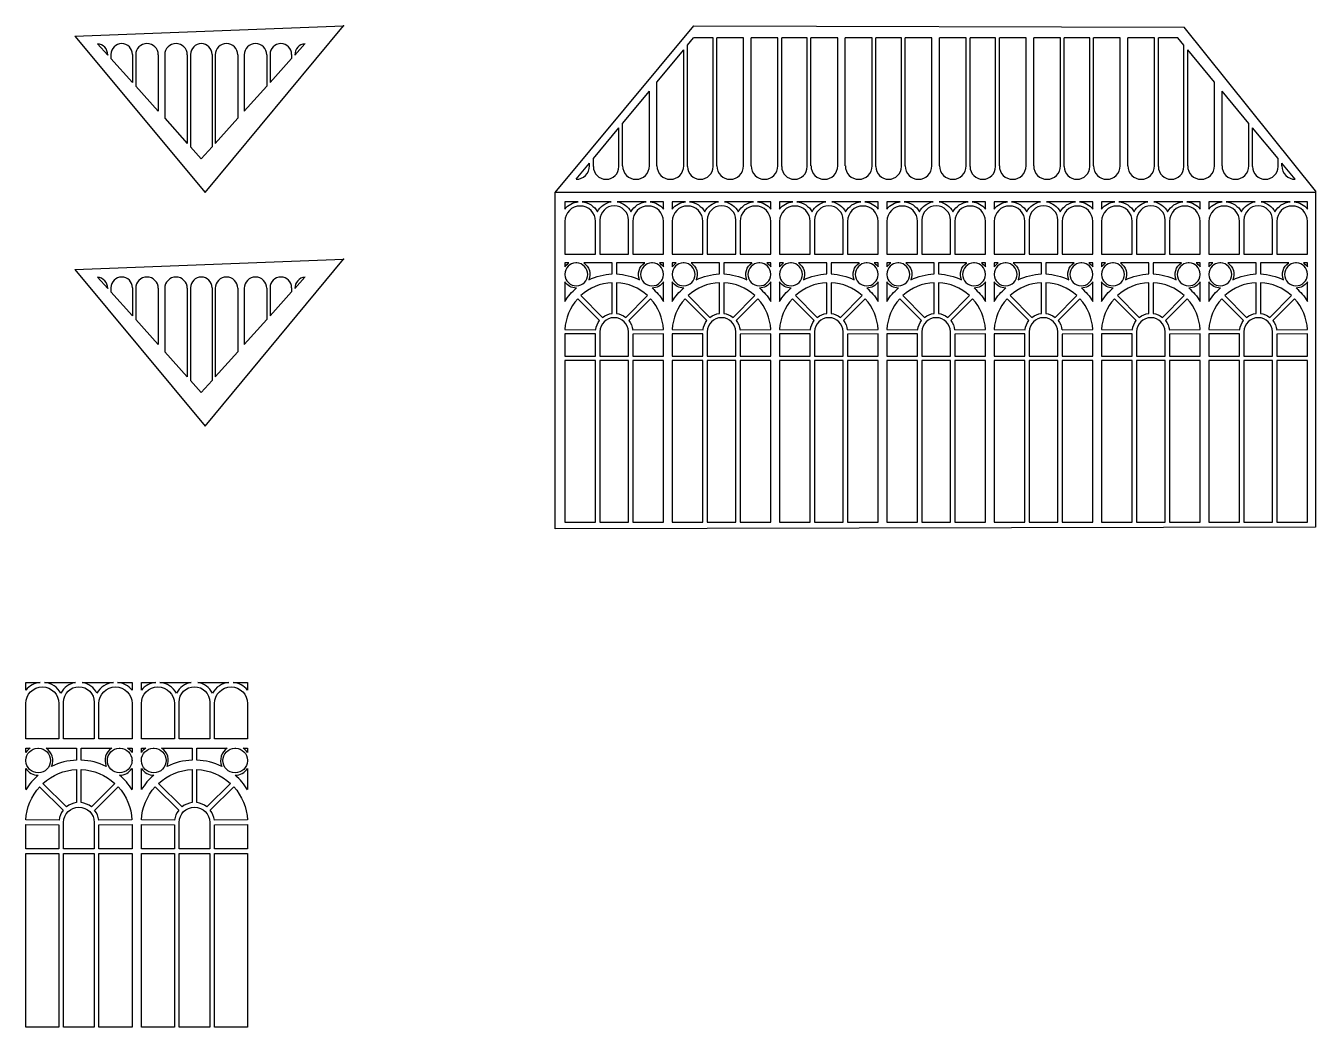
# Model space of a CAD drawing. Header units: centimetres. Extents: x 0 to 497, y 0 to 278.
# Drawn here: x 438.8 to 494, y 123.1 to 166 of the extents above; entities that cross this region are included whole.
import ezdxf

# ---------------------------------------------------------------- set-up
doc = ezdxf.new("R2010")
doc.units = ezdxf.units.CM
doc.header["$MEASUREMENT"] = 0
doc.layers.add('greenhouse v6_-04-t2', color=7, linetype='Continuous')

msp = doc.modelspace()

# ---------------------------------------------------------------- linework, layer by layer
at = {"layer": 'greenhouse v6_-04-t2'}
for p, q in [((440.877, 165.556), (452.384, 165.995)), ((440.877, 165.556), (452.384, 165.995)), ((446.448, 158.847), (452.384, 165.995)), ((446.448, 158.847), (452.384, 165.995)), ((461.448, 158.847), (467.384, 165.995)), ((467.384, 165.995), (488.395, 165.942)), ((494.013, 158.918), (488.395, 165.942)), ((440.877, 165.556), (446.448, 158.847)), ((440.877, 165.556), (446.448, 158.847)), ((467.117, 165.162), (467.38, 165.48)), ((468.209, 165.48), (467.38, 165.48)), ((468.209, 159.964), (468.209, 165.48)), ((469.517, 165.48), (468.372, 165.48)), ((468.372, 159.99), (468.372, 165.48)), ((469.517, 159.99), (469.517, 165.48)), ((470.988, 165.48), (469.843, 165.48)), ((469.843, 159.99), (469.843, 165.48)), ((470.988, 159.99), (470.988, 165.48)), ((471.151, 159.964), (471.151, 165.48)), ((472.243, 165.48), (471.151, 165.48)), ((472.243, 159.964), (472.243, 165.48)), ((473.551, 165.48), (472.406, 165.48)), ((472.406, 159.99), (472.406, 165.48)), ((473.551, 159.99), (473.551, 165.48)), ((473.877, 159.99), (473.877, 165.48)), ((475.022, 165.48), (473.877, 165.48)), ((475.022, 159.99), (475.022, 165.48)), ((475.185, 159.964), (475.185, 165.48)), ((476.277, 165.48), (475.185, 165.48)), ((476.277, 159.964), (476.277, 165.48)), ((476.44, 159.99), (476.44, 165.48)), ((477.585, 165.48), (476.44, 165.48)), ((477.585, 159.99), (477.585, 165.48)), ((477.911, 159.99), (477.911, 165.48)), ((479.056, 165.48), (477.911, 165.48)), ((479.056, 159.99), (479.056, 165.48)), ((480.312, 165.48), (479.219, 165.48)), ((479.219, 159.964), (479.219, 165.48)), ((480.312, 159.964), (480.312, 165.48)), ((481.62, 165.48), (480.475, 165.48)), ((480.475, 159.99), (480.475, 165.48)), ((481.62, 159.99), (481.62, 165.48)), ((481.946, 159.99), (481.946, 165.48)), ((483.091, 165.48), (481.946, 165.48)), ((483.091, 159.99), (483.091, 165.48)), ((483.254, 159.964), (483.254, 165.48)), ((484.346, 165.48), (483.254, 165.48)), ((484.346, 159.964), (484.346, 165.48)), ((485.654, 165.48), (484.509, 165.48)), ((484.509, 159.99), (484.509, 165.48)), ((485.654, 159.99), (485.654, 165.48)), ((485.98, 159.99), (485.98, 165.48)), ((487.125, 165.48), (485.98, 165.48)), ((487.125, 159.99), (487.125, 165.48)), ((487.288, 159.964), (487.288, 165.48)), ((488.117, 165.48), (487.288, 165.48)), ((488.38, 165.162), (488.117, 165.48)), ((441.843, 165.229), (442.28, 164.744)), ((441.843, 165.229), (442.28, 164.744)), ((442.28, 164.748), (442.28, 164.744)), ((442.28, 164.748), (442.28, 164.744)), ((442.417, 164.77), (442.417, 164.591)), ((442.417, 164.77), (442.417, 164.591)), ((443.34, 164.77), (443.34, 163.566)), ((443.34, 164.77), (443.34, 163.566)), ((443.478, 164.748), (443.478, 163.413)), ((443.478, 164.748), (443.478, 163.413)), ((444.445, 164.748), (444.445, 162.337)), ((444.445, 164.748), (444.445, 162.337)), ((444.72, 164.748), (444.72, 162.031)), ((444.72, 164.748), (444.72, 162.031)), ((445.688, 164.748), (445.688, 160.956)), ((445.688, 164.748), (445.688, 160.956)), ((445.825, 164.77), (445.825, 160.803)), ((445.825, 164.77), (445.825, 160.803)), ((446.748, 164.77), (446.748, 160.803)), ((446.748, 164.77), (446.748, 160.803)), ((446.886, 164.748), (446.886, 160.956)), ((446.886, 164.748), (446.886, 160.956)), ((447.853, 164.748), (447.853, 162.031)), ((447.853, 164.748), (447.853, 162.031)), ((448.129, 164.748), (448.129, 162.337)), ((448.129, 164.748), (448.129, 162.337)), ((449.096, 164.748), (449.096, 163.413)), ((449.096, 164.748), (449.096, 163.413)), ((449.233, 164.77), (449.233, 163.566)), ((449.233, 164.77), (449.233, 163.566)), ((450.156, 164.77), (450.156, 164.591)), ((450.156, 164.77), (450.156, 164.591)), ((450.294, 164.744), (450.73, 165.229)), ((450.294, 164.744), (450.73, 165.229)), ((450.294, 164.748), (450.294, 164.744)), ((450.294, 164.748), (450.294, 164.744)), ((465.809, 163.587), (466.954, 164.966)), ((466.954, 159.99), (466.954, 164.966)), ((467.117, 159.964), (467.117, 165.162)), ((488.38, 159.964), (488.38, 165.162)), ((489.688, 163.587), (488.543, 164.966)), ((488.543, 159.99), (488.543, 164.966)), ((442.417, 164.591), (443.34, 163.566)), ((442.417, 164.591), (443.34, 163.566)), ((449.233, 163.566), (450.156, 164.591)), ((449.233, 163.566), (450.156, 164.591)), ((443.478, 163.413), (444.445, 162.337)), ((443.478, 163.413), (444.445, 162.337)), ((448.129, 162.337), (449.096, 163.413)), ((448.129, 162.337), (449.096, 163.413)), ((464.338, 161.816), (465.483, 163.195)), ((465.483, 159.99), (465.483, 163.195)), ((465.809, 159.99), (465.809, 163.587)), ((489.688, 159.99), (489.688, 163.587)), ((491.159, 161.816), (490.014, 163.195)), ((490.014, 159.99), (490.014, 163.195)), ((444.72, 162.031), (445.688, 160.956)), ((444.72, 162.031), (445.688, 160.956)), ((446.886, 160.956), (447.853, 162.031)), ((446.886, 160.956), (447.853, 162.031)), ((463.082, 160.305), (464.175, 161.62)), ((464.175, 159.964), (464.175, 161.62)), ((464.338, 159.99), (464.338, 161.816)), ((491.159, 159.99), (491.159, 161.816)), ((492.414, 160.305), (491.322, 161.62)), ((491.322, 159.964), (491.322, 161.62)), ((445.825, 160.803), (446.287, 160.291)), ((445.825, 160.803), (446.287, 160.291)), ((446.287, 160.291), (446.748, 160.803)), ((446.287, 160.291), (446.748, 160.803)), ((462.346, 159.418), (462.919, 160.108)), ((462.919, 159.99), (462.919, 160.108)), ((463.082, 159.964), (463.082, 160.305)), ((492.414, 159.964), (492.414, 160.305)), ((492.577, 159.99), (492.577, 160.108)), ((493.151, 159.418), (492.577, 160.108)), ((461.448, 144.447), (461.448, 158.847)), ((472.315, 158.847), (461.448, 158.847)), ((483.182, 158.847), (472.315, 158.847)), ((494.048, 158.847), (483.182, 158.847)), ((494.013, 158.918), (494.013, 144.517)), ((462.438, 158.457), (461.862, 158.457)), ((461.862, 158.457), (461.862, 158.145)), ((463.843, 158.457), (462.602, 158.457)), ((465.349, 158.457), (464.107, 158.457)), ((466.088, 158.457), (465.512, 158.457)), ((466.088, 158.145), (466.088, 158.457)), ((467.036, 158.457), (466.46, 158.457)), ((466.46, 158.457), (466.46, 158.145)), ((468.441, 158.457), (467.2, 158.457)), ((469.947, 158.457), (468.705, 158.457)), ((470.686, 158.457), (470.11, 158.457)), ((470.686, 158.145), (470.686, 158.457)), ((471.634, 158.457), (471.058, 158.457)), ((471.058, 158.457), (471.058, 158.145)), ((473.039, 158.457), (471.798, 158.457)), ((474.545, 158.457), (473.303, 158.457)), ((475.285, 158.457), (474.708, 158.457)), ((475.285, 158.145), (475.285, 158.457)), ((476.232, 158.457), (475.656, 158.457)), ((475.656, 158.457), (475.656, 158.145)), ((477.637, 158.457), (476.396, 158.457)), ((479.143, 158.457), (477.901, 158.457)), ((479.883, 158.457), (479.306, 158.457)), ((479.883, 158.145), (479.883, 158.457)), ((480.83, 158.457), (480.254, 158.457)), ((480.254, 158.457), (480.254, 158.145)), ((482.236, 158.457), (480.994, 158.457)), ((483.741, 158.457), (482.499, 158.457)), ((484.481, 158.457), (483.905, 158.457)), ((484.481, 158.145), (484.481, 158.457)), ((485.428, 158.457), (484.852, 158.457)), ((484.852, 158.457), (484.852, 158.145)), ((486.834, 158.457), (485.592, 158.457)), ((488.339, 158.457), (487.097, 158.457)), ((489.079, 158.457), (488.503, 158.457)), ((489.079, 158.145), (489.079, 158.457)), ((489.45, 158.457), (489.45, 158.145)), ((490.026, 158.457), (489.45, 158.457)), ((491.432, 158.457), (490.19, 158.457)), ((492.937, 158.457), (491.696, 158.457)), ((493.677, 158.457), (493.101, 158.457)), ((493.677, 158.145), (493.677, 158.457)), ((461.862, 157.617), (461.862, 156.208)), ((463.178, 156.208), (463.178, 157.617)), ((463.364, 157.67), (463.364, 156.208)), ((464.587, 156.208), (464.587, 157.67)), ((464.772, 157.617), (464.772, 156.208)), ((466.088, 156.208), (466.088, 157.617)), ((466.46, 157.617), (466.46, 156.208)), ((467.776, 156.208), (467.776, 157.617)), ((467.962, 157.67), (467.962, 156.208)), ((469.185, 156.208), (469.185, 157.67)), ((469.37, 157.617), (469.37, 156.208)), ((470.686, 156.208), (470.686, 157.617)), ((471.058, 157.617), (471.058, 156.208)), ((472.374, 156.208), (472.374, 157.617)), ((472.56, 157.67), (472.56, 156.208)), ((473.783, 156.208), (473.783, 157.67)), ((473.969, 157.617), (473.969, 156.208)), ((475.285, 156.208), (475.285, 157.617)), ((475.656, 157.617), (475.656, 156.208)), ((476.972, 156.208), (476.972, 157.617)), ((477.158, 157.67), (477.158, 156.208)), ((478.381, 156.208), (478.381, 157.67)), ((478.567, 157.617), (478.567, 156.208)), ((479.883, 156.208), (479.883, 157.617)), ((480.254, 157.617), (480.254, 156.208)), ((481.57, 156.208), (481.57, 157.617)), ((481.756, 157.67), (481.756, 156.208)), ((482.979, 156.208), (482.979, 157.67)), ((483.165, 157.617), (483.165, 156.208)), ((484.481, 156.208), (484.481, 157.617)), ((484.852, 157.617), (484.852, 156.208)), ((486.168, 156.208), (486.168, 157.617)), ((486.354, 157.67), (486.354, 156.208)), ((487.577, 156.208), (487.577, 157.67)), ((487.763, 157.617), (487.763, 156.208)), ((489.079, 156.208), (489.079, 157.617)), ((489.45, 157.617), (489.45, 156.208)), ((490.766, 156.208), (490.766, 157.617)), ((490.952, 157.67), (490.952, 156.208)), ((492.175, 156.208), (492.175, 157.67)), ((492.361, 157.617), (492.361, 156.208)), ((493.677, 156.208), (493.677, 157.617)), ((440.877, 155.556), (452.384, 155.995)), ((440.877, 155.556), (452.384, 155.995)), ((446.448, 148.847), (452.384, 155.995)), ((446.448, 148.847), (452.384, 155.995)), ((461.862, 156.208), (463.178, 156.208)), ((463.364, 156.208), (464.587, 156.208)), ((464.772, 156.208), (466.088, 156.208)), ((466.46, 156.208), (467.776, 156.208)), ((467.962, 156.208), (469.185, 156.208)), ((469.37, 156.208), (470.686, 156.208)), ((471.058, 156.208), (472.374, 156.208)), ((472.56, 156.208), (473.783, 156.208)), ((473.969, 156.208), (475.285, 156.208)), ((475.656, 156.208), (476.972, 156.208)), ((477.158, 156.208), (478.381, 156.208)), ((478.567, 156.208), (479.883, 156.208)), ((480.254, 156.208), (481.57, 156.208)), ((481.756, 156.208), (482.979, 156.208)), ((483.165, 156.208), (484.481, 156.208)), ((484.852, 156.208), (486.168, 156.208)), ((486.354, 156.208), (487.577, 156.208)), ((487.763, 156.208), (489.079, 156.208)), ((489.45, 156.208), (490.766, 156.208)), ((490.952, 156.208), (492.175, 156.208)), ((492.361, 156.208), (493.677, 156.208)), ((440.877, 155.556), (446.448, 148.847)), ((440.877, 155.556), (446.448, 148.847)), ((461.862, 155.836), (461.862, 155.662)), ((462.036, 155.836), (461.862, 155.836)), ((461.862, 155.36), (461.862, 155.332)), ((462.371, 155.836), (462.334, 155.836)), ((463.882, 155.836), (462.669, 155.836)), ((463.882, 155.362), (463.882, 155.836)), ((465.281, 155.836), (464.068, 155.836)), ((464.068, 155.836), (464.068, 155.362)), ((465.616, 155.836), (465.579, 155.836)), ((466.088, 155.836), (465.914, 155.836)), ((466.088, 155.662), (466.088, 155.836)), ((466.088, 155.332), (466.088, 155.36)), ((466.634, 155.836), (466.46, 155.836)), ((466.46, 155.836), (466.46, 155.662)), ((466.46, 155.36), (466.46, 155.332)), ((466.969, 155.836), (466.932, 155.836)), ((468.48, 155.836), (467.267, 155.836)), ((468.48, 155.362), (468.48, 155.836)), ((468.666, 155.836), (468.666, 155.362)), ((469.879, 155.836), (468.666, 155.836)), ((470.214, 155.836), (470.177, 155.836)), ((470.686, 155.836), (470.512, 155.836)), ((470.686, 155.662), (470.686, 155.836)), ((470.686, 155.332), (470.686, 155.36)), ((471.232, 155.836), (471.058, 155.836)), ((471.058, 155.836), (471.058, 155.662)), ((471.058, 155.36), (471.058, 155.332)), ((471.567, 155.836), (471.53, 155.836)), ((473.078, 155.836), (471.865, 155.836)), ((473.078, 155.362), (473.078, 155.836)), ((474.477, 155.836), (473.264, 155.836)), ((473.264, 155.836), (473.264, 155.362)), ((474.812, 155.836), (474.775, 155.836)), ((475.285, 155.836), (475.11, 155.836)), ((475.285, 155.662), (475.285, 155.836)), ((475.285, 155.332), (475.285, 155.36)), ((475.83, 155.836), (475.656, 155.836)), ((475.656, 155.836), (475.656, 155.662)), ((475.656, 155.36), (475.656, 155.332)), ((476.165, 155.836), (476.128, 155.836)), ((477.676, 155.836), (476.463, 155.836)), ((477.676, 155.362), (477.676, 155.836)), ((477.862, 155.836), (477.862, 155.362)), ((479.075, 155.836), (477.862, 155.836)), ((479.41, 155.836), (479.373, 155.836)), ((479.883, 155.836), (479.708, 155.836)), ((479.883, 155.662), (479.883, 155.836)), ((479.883, 155.332), (479.883, 155.36)), ((480.428, 155.836), (480.254, 155.836)), ((480.254, 155.836), (480.254, 155.662)), ((480.254, 155.36), (480.254, 155.332)), ((480.763, 155.836), (480.726, 155.836)), ((482.275, 155.836), (481.061, 155.836)), ((482.275, 155.362), (482.275, 155.836)), ((483.674, 155.836), (482.46, 155.836)), ((482.46, 155.836), (482.46, 155.362)), ((484.008, 155.836), (483.972, 155.836)), ((484.481, 155.836), (484.306, 155.836)), ((484.481, 155.662), (484.481, 155.836)), ((484.481, 155.332), (484.481, 155.36)), ((484.852, 155.836), (484.852, 155.662)), ((485.026, 155.836), (484.852, 155.836)), ((484.852, 155.36), (484.852, 155.332)), ((485.361, 155.836), (485.324, 155.836)), ((486.873, 155.836), (485.659, 155.836)), ((486.873, 155.362), (486.873, 155.836)), ((487.058, 155.836), (487.058, 155.362)), ((488.272, 155.836), (487.058, 155.836)), ((488.607, 155.836), (488.57, 155.836)), ((489.079, 155.836), (488.905, 155.836)), ((489.079, 155.662), (489.079, 155.836)), ((489.079, 155.332), (489.079, 155.36)), ((489.45, 155.836), (489.45, 155.662)), ((489.625, 155.836), (489.45, 155.836)), ((489.45, 155.36), (489.45, 155.332)), ((489.96, 155.836), (489.923, 155.836)), ((491.471, 155.836), (490.258, 155.836)), ((491.471, 155.362), (491.471, 155.836)), ((491.657, 155.836), (491.657, 155.362)), ((492.87, 155.836), (491.657, 155.836)), ((493.205, 155.836), (493.168, 155.836)), ((493.677, 155.836), (493.503, 155.836)), ((493.677, 155.662), (493.677, 155.836)), ((493.677, 155.332), (493.677, 155.36)), ((441.843, 155.229), (442.28, 154.744)), ((441.843, 155.229), (442.28, 154.744)), ((450.294, 154.744), (450.73, 155.229)), ((450.294, 154.744), (450.73, 155.229)), ((461.862, 155.03), (461.862, 154.186)), ((463.882, 153.671), (463.882, 154.99)), ((464.068, 154.99), (464.068, 153.671)), ((466.088, 154.186), (466.088, 155.03)), ((466.46, 155.03), (466.46, 154.186)), ((468.48, 153.671), (468.48, 154.99)), ((468.666, 154.99), (468.666, 153.671)), ((470.686, 154.186), (470.686, 155.03)), ((471.058, 155.03), (471.058, 154.186)), ((473.078, 153.671), (473.078, 154.99)), ((473.264, 154.99), (473.264, 153.671)), ((475.285, 154.186), (475.285, 155.03)), ((475.656, 155.03), (475.656, 154.186)), ((477.676, 153.671), (477.676, 154.99)), ((477.862, 154.99), (477.862, 153.671)), ((479.883, 154.186), (479.883, 155.03)), ((480.254, 155.03), (480.254, 154.186)), ((482.275, 153.671), (482.275, 154.99)), ((482.46, 154.99), (482.46, 153.671)), ((484.481, 154.186), (484.481, 155.03)), ((484.852, 155.03), (484.852, 154.186)), ((486.873, 153.671), (486.873, 154.99)), ((487.058, 154.99), (487.058, 153.671)), ((489.079, 154.186), (489.079, 155.03)), ((489.45, 155.03), (489.45, 154.186)), ((491.471, 153.671), (491.471, 154.99)), ((491.657, 154.99), (491.657, 153.671)), ((493.677, 154.186), (493.677, 155.03)), ((442.28, 154.748), (442.28, 154.744)), ((442.28, 154.748), (442.28, 154.744)), ((442.417, 154.77), (442.417, 154.591)), ((442.417, 154.77), (442.417, 154.591)), ((442.417, 154.591), (443.34, 153.566)), ((442.417, 154.591), (443.34, 153.566)), ((443.34, 154.77), (443.34, 153.566)), ((443.34, 154.77), (443.34, 153.566)), ((443.478, 154.748), (443.478, 153.413)), ((443.478, 154.748), (443.478, 153.413)), ((444.445, 154.748), (444.445, 152.337)), ((444.445, 154.748), (444.445, 152.337)), ((444.72, 154.748), (444.72, 152.031)), ((444.72, 154.748), (444.72, 152.031)), ((445.688, 154.748), (445.688, 150.956)), ((445.688, 154.748), (445.688, 150.956)), ((445.825, 154.77), (445.825, 150.803)), ((445.825, 154.77), (445.825, 150.803)), ((446.748, 154.77), (446.748, 150.803)), ((446.748, 154.77), (446.748, 150.803)), ((446.886, 154.748), (446.886, 150.956)), ((446.886, 154.748), (446.886, 150.956)), ((447.853, 154.748), (447.853, 152.031)), ((447.853, 154.748), (447.853, 152.031)), ((448.129, 154.748), (448.129, 152.337)), ((448.129, 154.748), (448.129, 152.337)), ((449.096, 154.748), (449.096, 153.413)), ((449.096, 154.748), (449.096, 153.413)), ((449.233, 154.77), (449.233, 153.566)), ((449.233, 154.77), (449.233, 153.566)), ((449.233, 153.566), (450.156, 154.591)), ((449.233, 153.566), (450.156, 154.591)), ((450.156, 154.77), (450.156, 154.591)), ((450.156, 154.77), (450.156, 154.591)), ((450.294, 154.748), (450.294, 154.744)), ((450.294, 154.748), (450.294, 154.744)), ((463.348, 153.371), (462.413, 154.302)), ((462.544, 154.434), (463.479, 153.503)), ((464.471, 153.503), (465.406, 154.434)), ((465.537, 154.302), (464.602, 153.371)), ((467.946, 153.371), (467.011, 154.302)), ((467.142, 154.434), (468.077, 153.503)), ((469.069, 153.503), (470.004, 154.434)), ((470.135, 154.302), (469.2, 153.371)), ((472.544, 153.371), (471.609, 154.302)), ((471.74, 154.434), (472.675, 153.503)), ((473.667, 153.503), (474.602, 154.434)), ((474.733, 154.302), (473.798, 153.371)), ((477.142, 153.371), (476.207, 154.302)), ((476.338, 154.434), (477.274, 153.503)), ((478.265, 153.503), (479.2, 154.434)), ((479.331, 154.302), (478.396, 153.371)), ((481.741, 153.371), (480.805, 154.302)), ((480.936, 154.434), (481.872, 153.503)), ((482.863, 153.503), (483.798, 154.434)), ((483.929, 154.302), (482.994, 153.371)), ((486.339, 153.371), (485.404, 154.302)), ((485.535, 154.434), (486.47, 153.503)), ((487.461, 153.503), (488.396, 154.434)), ((488.528, 154.302), (487.592, 153.371)), ((490.937, 153.371), (490.002, 154.302)), ((490.133, 154.434), (491.068, 153.503)), ((492.059, 153.503), (492.995, 154.434)), ((493.126, 154.302), (492.19, 153.371)), ((443.478, 153.413), (444.445, 152.337)), ((443.478, 153.413), (444.445, 152.337)), ((448.129, 152.337), (449.096, 153.413)), ((448.129, 152.337), (449.096, 153.413)), ((463.178, 152.792), (461.862, 152.796)), ((461.862, 152.796), (461.862, 151.838)), ((461.864, 152.982), (463.184, 152.977)), ((463.178, 151.838), (463.178, 152.792)), ((463.364, 152.884), (463.364, 151.838)), ((464.587, 151.838), (464.587, 152.884)), ((464.767, 152.968), (466.086, 152.982)), ((466.088, 152.796), (464.772, 152.782)), ((464.772, 152.782), (464.772, 151.838)), ((466.088, 151.838), (466.088, 152.796)), ((467.776, 152.792), (466.46, 152.796)), ((466.46, 152.796), (466.46, 151.838)), ((466.462, 152.982), (467.782, 152.977)), ((467.776, 151.838), (467.776, 152.792)), ((467.962, 152.884), (467.962, 151.838)), ((469.185, 151.838), (469.185, 152.884)), ((469.366, 152.968), (470.684, 152.982)), ((470.686, 152.796), (469.37, 152.782)), ((469.37, 152.782), (469.37, 151.838)), ((470.686, 151.838), (470.686, 152.796)), ((471.058, 152.796), (471.058, 151.838)), ((472.374, 152.792), (471.058, 152.796)), ((471.06, 152.982), (472.38, 152.977)), ((472.374, 151.838), (472.374, 152.792)), ((472.56, 152.884), (472.56, 151.838)), ((473.783, 151.838), (473.783, 152.884)), ((473.964, 152.968), (475.282, 152.982)), ((475.285, 152.796), (473.969, 152.782)), ((473.969, 152.782), (473.969, 151.838)), ((475.285, 151.838), (475.285, 152.796)), ((476.972, 152.792), (475.656, 152.796)), ((475.656, 152.796), (475.656, 151.838)), ((475.659, 152.982), (476.978, 152.977)), ((476.972, 151.838), (476.972, 152.792)), ((477.158, 152.884), (477.158, 151.838)), ((478.381, 151.838), (478.381, 152.884)), ((478.562, 152.968), (479.88, 152.982)), ((479.883, 152.796), (478.567, 152.782)), ((478.567, 152.782), (478.567, 151.838)), ((479.883, 151.838), (479.883, 152.796)), ((481.57, 152.792), (480.254, 152.796)), ((480.254, 152.796), (480.254, 151.838)), ((480.257, 152.982), (481.576, 152.977)), ((481.57, 151.838), (481.57, 152.792)), ((481.756, 152.884), (481.756, 151.838)), ((482.979, 151.838), (482.979, 152.884)), ((483.16, 152.968), (484.478, 152.982)), ((484.481, 152.796), (483.165, 152.782)), ((483.165, 152.782), (483.165, 151.838)), ((484.481, 151.838), (484.481, 152.796)), ((484.852, 152.796), (484.852, 151.838)), ((486.168, 152.792), (484.852, 152.796)), ((484.855, 152.982), (486.174, 152.977)), ((486.168, 151.838), (486.168, 152.792)), ((486.354, 152.884), (486.354, 151.838)), ((487.577, 151.838), (487.577, 152.884)), ((487.758, 152.968), (489.076, 152.982)), ((489.079, 152.796), (487.763, 152.782)), ((487.763, 152.782), (487.763, 151.838)), ((489.079, 151.838), (489.079, 152.796)), ((490.766, 152.792), (489.45, 152.796)), ((489.45, 152.796), (489.45, 151.838)), ((489.453, 152.982), (490.772, 152.977)), ((490.766, 151.838), (490.766, 152.792)), ((490.952, 152.884), (490.952, 151.838)), ((492.175, 151.838), (492.175, 152.884)), ((492.356, 152.968), (493.674, 152.982)), ((493.677, 152.796), (492.361, 152.782)), ((492.361, 152.782), (492.361, 151.838)), ((493.677, 151.838), (493.677, 152.796)), ((444.72, 152.031), (445.688, 150.956)), ((444.72, 152.031), (445.688, 150.956)), ((446.886, 150.956), (447.853, 152.031)), ((446.886, 150.956), (447.853, 152.031)), ((461.862, 151.838), (463.178, 151.838)), ((461.862, 151.652), (461.862, 144.733)), ((463.178, 151.652), (461.862, 151.652)), ((463.178, 144.733), (463.178, 151.652)), ((463.364, 151.838), (464.587, 151.838)), ((464.587, 151.652), (463.364, 151.652)), ((463.364, 151.652), (463.364, 144.733)), ((464.587, 144.733), (464.587, 151.652)), ((464.772, 151.838), (466.088, 151.838)), ((466.088, 151.652), (464.772, 151.652)), ((464.772, 151.652), (464.772, 144.733)), ((466.088, 144.733), (466.088, 151.652)), ((466.46, 151.838), (467.776, 151.838)), ((466.46, 151.652), (466.46, 144.733)), ((467.776, 151.652), (466.46, 151.652)), ((467.776, 144.733), (467.776, 151.652)), ((467.962, 151.838), (469.185, 151.838)), ((469.185, 151.652), (467.962, 151.652)), ((467.962, 151.652), (467.962, 144.733)), ((469.185, 144.733), (469.185, 151.652)), ((469.37, 151.838), (470.686, 151.838)), ((469.37, 151.652), (469.37, 144.733)), ((470.686, 151.652), (469.37, 151.652)), ((470.686, 144.733), (470.686, 151.652)), ((471.058, 151.838), (472.374, 151.838)), ((472.374, 151.652), (471.058, 151.652)), ((471.058, 151.652), (471.058, 144.733)), ((472.374, 144.733), (472.374, 151.652)), ((472.56, 151.838), (473.783, 151.838)), ((473.783, 151.652), (472.56, 151.652)), ((472.56, 151.652), (472.56, 144.733)), ((473.783, 144.733), (473.783, 151.652)), ((473.969, 151.838), (475.285, 151.838)), ((475.285, 151.652), (473.969, 151.652)), ((473.969, 151.652), (473.969, 144.733)), ((475.285, 144.733), (475.285, 151.652)), ((475.656, 151.838), (476.972, 151.838)), ((476.972, 151.652), (475.656, 151.652)), ((475.656, 151.652), (475.656, 144.733)), ((476.972, 144.733), (476.972, 151.652)), ((477.158, 151.838), (478.381, 151.838)), ((478.381, 151.652), (477.158, 151.652)), ((477.158, 151.652), (477.158, 144.733)), ((478.381, 144.733), (478.381, 151.652)), ((478.567, 151.838), (479.883, 151.838)), ((479.883, 151.652), (478.567, 151.652)), ((478.567, 151.652), (478.567, 144.733)), ((479.883, 144.733), (479.883, 151.652)), ((480.254, 151.838), (481.57, 151.838)), ((480.254, 151.652), (480.254, 144.733)), ((481.57, 151.652), (480.254, 151.652)), ((481.57, 144.733), (481.57, 151.652)), ((481.756, 151.838), (482.979, 151.838)), ((482.979, 151.652), (481.756, 151.652)), ((481.756, 151.652), (481.756, 144.733)), ((482.979, 144.733), (482.979, 151.652)), ((483.165, 151.838), (484.481, 151.838)), ((484.481, 151.652), (483.165, 151.652)), ((483.165, 151.652), (483.165, 144.733)), ((484.481, 144.733), (484.481, 151.652)), ((484.852, 151.838), (486.168, 151.838)), ((486.168, 151.652), (484.852, 151.652)), ((484.852, 151.652), (484.852, 144.733)), ((486.168, 144.733), (486.168, 151.652)), ((486.354, 151.838), (487.577, 151.838)), ((487.577, 151.652), (486.354, 151.652)), ((486.354, 151.652), (486.354, 144.733)), ((487.577, 144.733), (487.577, 151.652)), ((487.763, 151.838), (489.079, 151.838)), ((489.079, 151.652), (487.763, 151.652)), ((487.763, 151.652), (487.763, 144.733)), ((489.079, 144.733), (489.079, 151.652)), ((489.45, 151.838), (490.766, 151.838)), ((489.45, 151.652), (489.45, 144.733)), ((490.766, 151.652), (489.45, 151.652)), ((490.766, 144.733), (490.766, 151.652)), ((490.952, 151.838), (492.175, 151.838)), ((492.175, 151.652), (490.952, 151.652)), ((490.952, 151.652), (490.952, 144.733)), ((492.175, 144.733), (492.175, 151.652)), ((492.361, 151.838), (493.677, 151.838)), ((492.361, 151.652), (492.361, 144.733)), ((493.677, 151.652), (492.361, 151.652)), ((493.677, 144.733), (493.677, 151.652)), ((445.825, 150.803), (446.287, 150.291)), ((445.825, 150.803), (446.287, 150.291)), ((446.287, 150.291), (446.748, 150.803)), ((446.287, 150.291), (446.748, 150.803)), ((494.013, 144.517), (461.448, 144.447)), ((461.862, 144.733), (463.178, 144.733)), ((463.364, 144.733), (464.587, 144.733)), ((464.772, 144.733), (466.088, 144.733)), ((466.46, 144.733), (467.776, 144.733)), ((467.962, 144.733), (469.185, 144.733)), ((469.37, 144.733), (470.686, 144.733)), ((471.058, 144.733), (472.374, 144.733)), ((472.56, 144.733), (473.783, 144.733)), ((473.969, 144.733), (475.285, 144.733)), ((475.656, 144.733), (476.972, 144.733)), ((477.158, 144.733), (478.381, 144.733)), ((478.567, 144.733), (479.883, 144.733)), ((480.254, 144.733), (481.57, 144.733)), ((481.756, 144.733), (482.979, 144.733)), ((483.165, 144.733), (484.481, 144.733)), ((484.852, 144.733), (486.168, 144.733)), ((486.354, 144.733), (487.577, 144.733)), ((487.763, 144.733), (489.079, 144.733)), ((489.45, 144.733), (490.766, 144.733)), ((490.952, 144.733), (492.175, 144.733)), ((492.361, 144.733), (493.677, 144.733)), ((438.77, 137.867), (439.39, 137.867)), ((438.77, 137.532), (438.77, 137.867)), ((439.566, 137.867), (440.903, 137.867)), ((441.187, 137.867), (442.523, 137.867)), ((442.699, 137.867), (443.32, 137.867)), ((443.32, 137.867), (443.32, 137.532)), ((443.72, 137.532), (443.72, 137.867)), ((443.72, 137.867), (444.34, 137.867)), ((444.516, 137.867), (445.853, 137.867)), ((446.137, 137.867), (447.473, 137.867)), ((447.649, 137.867), (448.27, 137.867)), ((448.27, 137.867), (448.27, 137.532)), ((438.77, 135.447), (438.77, 136.963)), ((440.186, 136.963), (440.186, 135.447)), ((440.386, 135.447), (440.386, 137.021)), ((441.703, 137.021), (441.703, 135.447)), ((441.903, 135.447), (441.903, 136.963)), ((443.32, 136.963), (443.32, 135.447)), ((443.72, 135.447), (443.72, 136.963)), ((445.136, 136.963), (445.136, 135.447)), ((445.336, 135.447), (445.336, 137.021)), ((446.653, 137.021), (446.653, 135.447)), ((446.853, 135.447), (446.853, 136.963)), ((448.27, 136.963), (448.27, 135.447)), ((440.186, 135.447), (438.77, 135.447)), ((441.703, 135.447), (440.386, 135.447)), ((443.32, 135.447), (441.903, 135.447)), ((445.136, 135.447), (443.72, 135.447)), ((446.653, 135.447), (445.336, 135.447)), ((448.27, 135.447), (446.853, 135.447)), ((438.77, 135.047), (438.957, 135.047)), ((438.77, 134.859), (438.77, 135.047)), ((439.278, 135.047), (439.318, 135.047)), ((439.639, 135.047), (440.945, 135.047)), ((440.945, 135.047), (440.945, 134.536)), ((441.145, 134.536), (441.145, 135.047)), ((441.145, 135.047), (442.451, 135.047)), ((442.772, 135.047), (442.811, 135.047)), ((443.132, 135.047), (443.32, 135.047)), ((443.32, 135.047), (443.32, 134.859)), ((443.72, 134.859), (443.72, 135.047)), ((443.72, 135.047), (443.907, 135.047)), ((444.228, 135.047), (444.268, 135.047)), ((444.589, 135.047), (445.895, 135.047)), ((445.895, 135.047), (445.895, 134.536)), ((446.095, 134.536), (446.095, 135.047)), ((446.095, 135.047), (447.401, 135.047)), ((447.722, 135.047), (447.761, 135.047)), ((448.082, 135.047), (448.27, 135.047)), ((448.27, 135.047), (448.27, 134.859)), ((438.77, 134.503), (438.77, 134.534)), ((443.32, 134.534), (443.32, 134.503)), ((443.72, 134.503), (443.72, 134.534)), ((448.27, 134.534), (448.27, 134.503)), ((438.77, 133.27), (438.77, 134.178)), ((440.945, 134.135), (440.945, 132.715)), ((441.145, 132.715), (441.145, 134.135)), ((443.32, 134.178), (443.32, 133.27)), ((443.72, 133.27), (443.72, 134.178)), ((445.895, 134.135), (445.895, 132.715)), ((446.095, 132.715), (446.095, 134.135)), ((448.27, 134.178), (448.27, 133.27)), ((439.363, 133.395), (440.37, 132.393)), ((440.511, 132.535), (439.504, 133.537)), ((442.585, 133.537), (441.578, 132.535)), ((441.72, 132.393), (442.726, 133.395)), ((444.313, 133.395), (445.32, 132.393)), ((445.461, 132.535), (444.454, 133.537)), ((447.535, 133.537), (446.528, 132.535)), ((446.67, 132.393), (447.676, 133.395)), ((438.77, 131.773), (440.186, 131.758)), ((438.77, 130.742), (438.77, 131.773)), ((440.192, 131.958), (438.772, 131.973)), ((440.186, 131.758), (440.186, 130.742)), ((440.386, 130.742), (440.386, 131.868)), ((441.703, 131.868), (441.703, 130.742)), ((443.317, 131.973), (441.896, 131.969)), ((441.903, 131.769), (443.32, 131.773)), ((441.903, 130.742), (441.903, 131.769)), ((443.32, 131.773), (443.32, 130.742)), ((443.72, 130.742), (443.72, 131.773)), ((443.72, 131.773), (445.136, 131.758)), ((445.142, 131.958), (443.722, 131.973)), ((445.136, 131.758), (445.136, 130.742)), ((445.336, 130.742), (445.336, 131.868)), ((446.653, 131.868), (446.653, 130.742)), ((448.267, 131.973), (446.846, 131.969)), ((446.853, 131.769), (448.27, 131.773)), ((446.853, 130.742), (446.853, 131.769)), ((448.27, 131.773), (448.27, 130.742)), ((440.186, 130.742), (438.77, 130.742)), ((438.77, 130.542), (440.186, 130.542)), ((438.77, 123.094), (438.77, 130.542)), ((440.186, 130.542), (440.186, 123.094)), ((441.703, 130.742), (440.386, 130.742)), ((440.386, 123.094), (440.386, 130.542)), ((440.386, 130.542), (441.703, 130.542)), ((441.703, 130.542), (441.703, 123.094)), ((443.32, 130.742), (441.903, 130.742)), ((441.903, 123.094), (441.903, 130.542)), ((441.903, 130.542), (443.32, 130.542)), ((443.32, 130.542), (443.32, 123.094)), ((445.136, 130.742), (443.72, 130.742)), ((443.72, 123.094), (443.72, 130.542)), ((443.72, 130.542), (445.136, 130.542)), ((445.136, 130.542), (445.136, 123.094)), ((446.653, 130.742), (445.336, 130.742)), ((445.336, 123.094), (445.336, 130.542)), ((445.336, 130.542), (446.653, 130.542)), ((446.653, 130.542), (446.653, 123.094)), ((448.27, 130.742), (446.853, 130.742)), ((446.853, 123.094), (446.853, 130.542)), ((446.853, 130.542), (448.27, 130.542)), ((448.27, 130.542), (448.27, 123.094)), ((440.186, 123.094), (438.77, 123.094)), ((441.703, 123.094), (440.386, 123.094)), ((443.32, 123.094), (441.903, 123.094)), ((445.136, 123.094), (443.72, 123.094)), ((446.653, 123.094), (445.336, 123.094)), ((448.27, 123.094), (446.853, 123.094))]:
    msp.add_line(p, q, dxfattribs=at)
for centre, radius, start, end in [((441.796, 164.748), 0.484, 0, 84.4065), ((441.796, 164.748), 0.484, 0, 84.4065), ((442.879, 164.77), 0.461, 360, 180), ((442.879, 164.77), 0.461, 360, 180), ((443.961, 164.748), 0.484, 360, 180), ((443.961, 164.748), 0.484, 360, 180), ((445.204, 164.748), 0.484, 360, 180), ((445.204, 164.748), 0.484, 360, 180), ((446.287, 164.77), 0.461, 360, 180), ((446.287, 164.77), 0.461, 360, 180), ((447.369, 164.748), 0.484, 0, 180), ((447.369, 164.748), 0.484, 0, 180), ((448.612, 164.748), 0.484, 360, 180), ((448.612, 164.748), 0.484, 360, 180), ((449.695, 164.77), 0.461, 0, 180), ((449.695, 164.77), 0.461, 0, 180), ((450.778, 164.748), 0.484, 95.5935, 180), ((450.778, 164.748), 0.484, 95.5935, 180), ((462.347, 159.99), 0.572, 269.9043, 0), ((463.629, 159.964), 0.546, 180, 0), ((464.91, 159.99), 0.572, 180, 0), ((466.381, 159.99), 0.572, 180, 0), ((467.663, 159.964), 0.546, 180, 0), ((468.944, 159.99), 0.572, 180, 0), ((470.415, 159.99), 0.572, 180, 0), ((471.697, 159.964), 0.546, 180, 0), ((472.979, 159.99), 0.572, 180, 0), ((474.45, 159.99), 0.572, 180, 0), ((475.731, 159.964), 0.546, 180, 0), ((477.013, 159.99), 0.572, 180, 0), ((478.484, 159.99), 0.572, 180, 0), ((479.766, 159.964), 0.546, 180, 0), ((481.047, 159.99), 0.572, 180, 0), ((482.518, 159.99), 0.572, 180, 0), ((483.8, 159.964), 0.546, 180, 0), ((485.081, 159.99), 0.572, 180, 0), ((486.552, 159.99), 0.572, 180, 0), ((487.834, 159.964), 0.546, 180, 0), ((489.116, 159.99), 0.572, 180, 0), ((490.587, 159.99), 0.572, 180, 0), ((491.868, 159.964), 0.546, 180, 0), ((493.15, 159.99), 0.572, 180, 270.0957), ((462.52, 157.617), 0.658, 0, 180), ((463.975, 157.67), 0.612, 0, 180), ((465.43, 157.617), 0.658, 360, 180), ((467.118, 157.617), 0.658, 360, 180), ((468.573, 157.67), 0.612, 0, 180), ((470.028, 157.617), 0.658, 0, 180), ((471.716, 157.617), 0.658, 0, 180), ((473.171, 157.67), 0.612, 0, 180), ((474.627, 157.617), 0.658, 0, 180), ((476.314, 157.617), 0.658, 0, 180), ((477.769, 157.67), 0.612, 0, 180), ((479.225, 157.617), 0.658, 360, 180), ((480.912, 157.617), 0.658, 0, 180), ((482.367, 157.67), 0.612, 0, 180), ((483.823, 157.617), 0.658, 0, 180), ((485.51, 157.617), 0.658, 0, 180), ((486.966, 157.67), 0.612, 0, 180), ((488.421, 157.617), 0.658, 360, 180), ((490.108, 157.617), 0.658, 0, 180), ((491.564, 157.67), 0.612, 360, 180), ((493.019, 157.617), 0.658, 360, 180), ((462.352, 155.346), 0.491, 92.158, 178.3548), ((462.352, 155.346), 0.491, 181.6452, 360), ((462.352, 155.346), 0.491, 360, 87.842), ((465.598, 155.346), 0.491, 92.158, 180), ((465.598, 155.346), 0.491, 180, 358.3548), ((465.598, 155.346), 0.491, 1.6452, 87.842), ((466.951, 155.346), 0.491, 92.158, 178.3548), ((466.951, 155.346), 0.491, 181.6452, 360), ((466.951, 155.346), 0.491, 360, 87.842), ((470.196, 155.346), 0.491, 92.158, 180), ((470.196, 155.346), 0.491, 180, 358.3548), ((470.196, 155.346), 0.491, 1.6452, 87.842), ((471.549, 155.346), 0.491, 92.158, 178.3548), ((471.549, 155.346), 0.491, 181.6452, 360), ((471.549, 155.346), 0.491, 0, 87.842), ((474.794, 155.346), 0.491, 92.158, 180), ((474.794, 155.346), 0.491, 180, 358.3548), ((474.794, 155.346), 0.491, 1.6452, 87.842), ((476.147, 155.346), 0.491, 92.158, 178.3548), ((476.147, 155.346), 0.491, 181.6452, 360), ((476.147, 155.346), 0.491, 360, 87.842), ((479.392, 155.346), 0.491, 92.158, 180), ((479.392, 155.346), 0.491, 180, 358.3548), ((479.392, 155.346), 0.491, 1.6452, 87.842), ((480.745, 155.346), 0.491, 92.158, 178.3548), ((480.745, 155.346), 0.491, 181.6452, 360), ((480.745, 155.346), 0.491, 360, 87.842), ((483.99, 155.346), 0.491, 92.158, 180), ((483.99, 155.346), 0.491, 180, 358.3548), ((483.99, 155.346), 0.491, 1.6452, 87.842), ((485.343, 155.346), 0.491, 92.158, 178.3548), ((485.343, 155.346), 0.491, 181.6452, 360), ((485.343, 155.346), 0.491, 0, 87.842), ((488.588, 155.346), 0.491, 92.158, 180), ((488.588, 155.346), 0.491, 180, 358.3548), ((488.588, 155.346), 0.491, 1.6452, 87.842), ((489.941, 155.346), 0.491, 92.158, 178.3548), ((489.941, 155.346), 0.491, 181.6452, 360), ((489.941, 155.346), 0.491, 360, 87.842), ((493.186, 155.346), 0.491, 92.158, 180), ((493.186, 155.346), 0.491, 180, 358.3548), ((493.186, 155.346), 0.491, 1.6452, 87.842), ((441.796, 154.748), 0.484, 0, 84.4065), ((441.796, 154.748), 0.484, 0, 84.4065), ((442.879, 154.77), 0.461, 360, 180), ((442.879, 154.77), 0.461, 360, 180), ((443.961, 154.748), 0.484, 360, 180), ((443.961, 154.748), 0.484, 360, 180), ((445.204, 154.748), 0.484, 360, 180), ((445.204, 154.748), 0.484, 360, 180), ((446.287, 154.77), 0.461, 360, 180), ((446.287, 154.77), 0.461, 360, 180), ((447.369, 154.748), 0.484, 0, 180), ((447.369, 154.748), 0.484, 0, 180), ((448.612, 154.748), 0.484, 360, 180), ((448.612, 154.748), 0.484, 360, 180), ((449.695, 154.77), 0.461, 0, 180), ((449.695, 154.77), 0.461, 0, 180), ((450.778, 154.748), 0.484, 95.5935, 180), ((450.778, 154.748), 0.484, 95.5935, 180), ((463.975, 152.879), 2.113, 92.5193, 132.6199), ((463.975, 152.879), 2.113, 47.3801, 87.4807), ((468.573, 152.879), 2.113, 92.5193, 132.6199), ((468.573, 152.879), 2.113, 47.3801, 87.4807), ((473.171, 152.879), 2.113, 92.5193, 132.6199), ((473.171, 152.879), 2.113, 47.3801, 87.4807), ((477.769, 152.879), 2.113, 92.5193, 132.6199), ((477.769, 152.879), 2.113, 47.3801, 87.4807), ((482.367, 152.879), 2.113, 92.5193, 132.6199), ((482.367, 152.879), 2.113, 47.3801, 87.4807), ((486.966, 152.879), 2.113, 92.5193, 132.6199), ((486.966, 152.879), 2.113, 47.3801, 87.4807), ((491.564, 152.879), 2.113, 92.5193, 132.6199), ((491.564, 152.879), 2.113, 47.3801, 87.4807), ((463.975, 152.879), 2.113, 137.6584, 177.2023), ((463.975, 152.879), 2.113, 2.7973, 42.3416), ((468.573, 152.879), 2.113, 137.6584, 177.2023), ((468.573, 152.879), 2.113, 2.7973, 42.3416), ((473.171, 152.879), 2.113, 137.6584, 177.2023), ((473.171, 152.879), 2.113, 2.7973, 42.3416), ((477.769, 152.879), 2.113, 137.6584, 177.2023), ((477.769, 152.879), 2.113, 2.7973, 42.3416), ((482.367, 152.879), 2.113, 137.6584, 177.2023), ((482.367, 152.879), 2.113, 2.7973, 42.3416), ((486.966, 152.879), 2.113, 137.6584, 177.2023), ((486.966, 152.879), 2.113, 2.7973, 42.3416), ((491.564, 152.879), 2.113, 137.6584, 177.2023), ((491.564, 152.879), 2.113, 2.7973, 42.3416), ((463.975, 152.879), 0.612, 0.5173, 179.4827), ((468.573, 152.879), 0.612, 0.5173, 179.4827), ((473.171, 152.879), 0.612, 0.5173, 179.4827), ((477.769, 152.879), 0.612, 0.5173, 179.4827), ((482.367, 152.879), 0.612, 0.5173, 179.4827), ((486.966, 152.879), 0.612, 0.5173, 179.4827), ((491.564, 152.879), 0.612, 0.5173, 179.4827), ((439.478, 136.963), 0.908, 95.5661, 141.2438), ((439.478, 136.963), 0.908, 28.7255, 84.4339), ((441.045, 137.021), 0.858, 99.5216, 153.7959), ((441.045, 137.021), 0.858, 26.2041, 80.4784), ((442.611, 136.963), 0.908, 95.5661, 151.2745), ((442.611, 136.963), 0.908, 38.7562, 84.4339), ((444.428, 136.963), 0.908, 95.5661, 141.2438), ((444.428, 136.963), 0.908, 28.7255, 84.4339), ((445.995, 137.021), 0.858, 99.5216, 153.7959), ((445.995, 137.021), 0.858, 26.2041, 80.4784), ((447.561, 136.963), 0.908, 95.5661, 151.2745), ((447.561, 136.963), 0.908, 38.7562, 84.4339), ((439.298, 134.518), 0.628, 122.8297, 147.1967), ((439.298, 134.518), 0.628, 336.4965, 57.1703), ((442.791, 134.518), 0.628, 122.8297, 203.5035), ((442.791, 134.518), 0.628, 32.8033, 57.1703), ((444.248, 134.518), 0.628, 122.8297, 147.1967), ((444.248, 134.518), 0.628, 336.4965, 57.1703), ((447.741, 134.518), 0.628, 122.8297, 203.5035), ((447.741, 134.518), 0.628, 32.8033, 57.1703), ((441.045, 131.862), 2.675, 92.1424, 115.947), ((441.045, 131.862), 2.675, 64.053, 87.8576), ((445.995, 131.862), 2.675, 92.1424, 115.947), ((445.995, 131.862), 2.675, 64.053, 87.8576), ((439.298, 134.518), 0.628, 212.8033, 270.166), ((441.045, 131.862), 2.675, 130.7156, 148.2616), ((442.791, 134.518), 0.628, 269.834, 327.1967), ((441.045, 131.862), 2.675, 31.7384, 49.2844), ((444.248, 134.518), 0.628, 212.8033, 270.166), ((445.995, 131.862), 2.675, 130.7156, 148.2616), ((447.741, 134.518), 0.628, 269.834, 327.1967), ((445.995, 131.862), 2.675, 31.7384, 49.2844), ((441.045, 131.862), 0.858, 96.6902, 128.4489), ((441.045, 131.862), 0.858, 51.5511, 83.3098), ((445.995, 131.862), 0.858, 96.6902, 128.4489), ((445.995, 131.862), 0.858, 51.5511, 83.3098), ((441.045, 131.862), 0.858, 141.8294, 173.5934), ((441.045, 131.862), 0.858, 7.1177, 38.1706), ((445.995, 131.862), 0.858, 141.8294, 173.5934), ((445.995, 131.862), 0.858, 7.1177, 38.1706)]:
    msp.add_arc(centre, radius, start, end, dxfattribs=at)
at = {"layer": 'greenhouse v6_-04-t2', "extrusion": (0, 0, -1)}
for centre, radius, start, end in [((-462.52, 157.617), 0.844, 38.7562, 84.4339), ((-462.52, 157.617), 0.844, 95.5661, 151.2745), ((-463.975, 157.67), 0.797, 26.2041, 80.4784), ((-463.975, 157.67), 0.797, 99.5216, 153.7959), ((-465.43, 157.617), 0.844, 28.7255, 84.4339), ((-465.43, 157.617), 0.844, 95.5661, 141.2438), ((-467.118, 157.617), 0.844, 38.7562, 84.4339), ((-467.118, 157.617), 0.844, 95.5661, 151.2745), ((-468.573, 157.67), 0.797, 26.2041, 80.4784), ((-468.573, 157.67), 0.797, 99.5216, 153.7959), ((-470.028, 157.617), 0.844, 28.7255, 84.4339), ((-470.028, 157.617), 0.844, 95.5661, 141.2438), ((-471.716, 157.617), 0.844, 38.7562, 84.4339), ((-471.716, 157.617), 0.844, 95.5661, 151.2745), ((-473.171, 157.67), 0.797, 26.2041, 80.4784), ((-473.171, 157.67), 0.797, 99.5216, 153.7959), ((-474.627, 157.617), 0.844, 28.7255, 84.4339), ((-474.627, 157.617), 0.844, 95.5661, 141.2438), ((-476.314, 157.617), 0.844, 38.7562, 84.4339), ((-476.314, 157.617), 0.844, 95.5661, 151.2745), ((-477.769, 157.67), 0.797, 26.2041, 80.4784), ((-477.769, 157.67), 0.797, 99.5216, 153.7959), ((-479.225, 157.617), 0.844, 28.7255, 84.4339), ((-479.225, 157.617), 0.844, 95.5661, 141.2438), ((-480.912, 157.617), 0.844, 38.7562, 84.4339), ((-480.912, 157.617), 0.844, 95.5661, 151.2745), ((-482.367, 157.67), 0.797, 26.2041, 80.4784), ((-482.367, 157.67), 0.797, 99.5216, 153.7959), ((-483.823, 157.617), 0.844, 28.7255, 84.4339), ((-483.823, 157.617), 0.844, 95.5661, 141.2438), ((-485.51, 157.617), 0.844, 38.7562, 84.4339), ((-485.51, 157.617), 0.844, 95.5661, 151.2745), ((-486.966, 157.67), 0.797, 26.2041, 80.4784), ((-486.966, 157.67), 0.797, 99.5216, 153.7959), ((-488.421, 157.617), 0.844, 28.7255, 84.4339), ((-488.421, 157.617), 0.844, 95.5661, 141.2438), ((-490.108, 157.617), 0.844, 38.7562, 84.4339), ((-490.108, 157.617), 0.844, 95.5661, 151.2745), ((-491.564, 157.67), 0.797, 26.2041, 80.4784), ((-491.564, 157.67), 0.797, 99.5216, 153.7959), ((-493.019, 157.617), 0.844, 28.7255, 84.4339), ((-493.019, 157.617), 0.844, 95.5661, 141.2438), ((-462.352, 155.346), 0.584, 32.8033, 57.1703), ((-462.352, 155.346), 0.584, 122.8297, 203.5035), ((-463.975, 152.879), 2.485, 64.053, 87.8576), ((-463.975, 152.879), 2.485, 92.1424, 115.947), ((-465.598, 155.346), 0.584, 336.4965, 57.1703), ((-465.598, 155.346), 0.584, 122.8297, 147.1967), ((-466.951, 155.346), 0.584, 32.8033, 57.1703), ((-466.951, 155.346), 0.584, 122.8297, 203.5035), ((-468.573, 152.879), 2.485, 64.053, 87.8576), ((-468.573, 152.879), 2.485, 92.1424, 115.947), ((-470.196, 155.346), 0.584, 336.4965, 57.1703), ((-470.196, 155.346), 0.584, 122.8297, 147.1967), ((-471.549, 155.346), 0.584, 32.8033, 57.1703), ((-471.549, 155.346), 0.584, 122.8297, 203.5035), ((-473.171, 152.879), 2.485, 64.053, 87.8576), ((-473.171, 152.879), 2.485, 92.1424, 115.947), ((-474.794, 155.346), 0.584, 336.4965, 57.1703), ((-474.794, 155.346), 0.584, 122.8297, 147.1967), ((-476.147, 155.346), 0.584, 32.8033, 57.1703), ((-476.147, 155.346), 0.584, 122.8297, 203.5035), ((-477.769, 152.879), 2.485, 64.053, 87.8576), ((-477.769, 152.879), 2.485, 92.1424, 115.947), ((-479.392, 155.346), 0.584, 336.4965, 57.1703), ((-479.392, 155.346), 0.584, 122.8297, 147.1967), ((-480.745, 155.346), 0.584, 32.8033, 57.1703), ((-480.745, 155.346), 0.584, 122.8297, 203.5035), ((-482.367, 152.879), 2.485, 64.053, 87.8576), ((-482.367, 152.879), 2.485, 92.1424, 115.947), ((-483.99, 155.346), 0.584, 336.4965, 57.1703), ((-483.99, 155.346), 0.584, 122.8297, 147.1967), ((-485.343, 155.346), 0.584, 32.8033, 57.1703), ((-485.343, 155.346), 0.584, 122.8297, 203.5035), ((-486.966, 152.879), 2.485, 64.053, 87.8576), ((-486.966, 152.879), 2.485, 92.1424, 115.947), ((-488.588, 155.346), 0.584, 336.4965, 57.1703), ((-488.588, 155.346), 0.584, 122.8297, 147.1967), ((-489.941, 155.346), 0.584, 32.8033, 57.1703), ((-489.941, 155.346), 0.584, 122.8297, 203.5035), ((-491.564, 152.879), 2.485, 64.053, 87.8576), ((-491.564, 152.879), 2.485, 92.1424, 115.947), ((-493.186, 155.346), 0.584, 336.4965, 57.1703), ((-493.186, 155.346), 0.584, 122.8297, 147.1967), ((-462.352, 155.346), 0.584, 269.834, 327.1967), ((-465.598, 155.346), 0.584, 212.8033, 270.166), ((-466.951, 155.346), 0.584, 269.834, 327.1967), ((-470.196, 155.346), 0.584, 212.8033, 270.166), ((-471.549, 155.346), 0.584, 269.834, 327.1967), ((-474.794, 155.346), 0.584, 212.8033, 270.166), ((-476.147, 155.346), 0.584, 269.834, 327.1967), ((-479.392, 155.346), 0.584, 212.8033, 270.166), ((-480.745, 155.346), 0.584, 269.834, 327.1967), ((-483.99, 155.346), 0.584, 212.8033, 270.166), ((-485.343, 155.346), 0.584, 269.834, 327.1967), ((-488.588, 155.346), 0.584, 212.8033, 270.166), ((-489.941, 155.346), 0.584, 269.834, 327.1967), ((-493.186, 155.346), 0.584, 212.8033, 270.166), ((-463.975, 152.879), 2.485, 31.7384, 49.2844), ((-463.975, 152.879), 2.485, 130.7156, 148.2616), ((-468.573, 152.879), 2.485, 31.7384, 49.2844), ((-468.573, 152.879), 2.485, 130.7156, 148.2616), ((-473.171, 152.879), 2.485, 31.7384, 49.2844), ((-473.171, 152.879), 2.485, 130.7156, 148.2616), ((-477.769, 152.879), 2.485, 31.7384, 49.2844), ((-477.769, 152.879), 2.485, 130.7156, 148.2616), ((-482.367, 152.879), 2.485, 31.7384, 49.2844), ((-482.367, 152.879), 2.485, 130.7156, 148.2616), ((-486.966, 152.879), 2.485, 31.7384, 49.2844), ((-486.966, 152.879), 2.485, 130.7156, 148.2616), ((-491.564, 152.879), 2.485, 31.7384, 49.2844), ((-491.564, 152.879), 2.485, 130.7156, 148.2616), ((-463.975, 152.879), 0.797, 7.1177, 38.1706), ((-463.975, 152.879), 0.797, 51.5511, 83.3098), ((-463.975, 152.879), 0.797, 96.6902, 128.4489), ((-463.975, 152.879), 0.797, 141.8294, 173.5934), ((-468.573, 152.879), 0.797, 7.1177, 38.1706), ((-468.573, 152.879), 0.797, 51.5511, 83.3098), ((-468.573, 152.879), 0.797, 96.6902, 128.4489), ((-468.573, 152.879), 0.797, 141.8294, 173.5934), ((-473.171, 152.879), 0.797, 7.1177, 38.1706), ((-473.171, 152.879), 0.797, 51.5511, 83.3098), ((-473.171, 152.879), 0.797, 96.6902, 128.4489), ((-473.171, 152.879), 0.797, 141.8294, 173.5934), ((-477.769, 152.879), 0.797, 7.1177, 38.1706), ((-477.769, 152.879), 0.797, 51.5511, 83.3098), ((-477.769, 152.879), 0.797, 96.6902, 128.4489), ((-477.769, 152.879), 0.797, 141.8294, 173.5934), ((-482.367, 152.879), 0.797, 7.1177, 38.1706), ((-482.367, 152.879), 0.797, 51.5511, 83.3098), ((-482.367, 152.879), 0.797, 96.6902, 128.4489), ((-482.367, 152.879), 0.797, 141.8294, 173.5934), ((-486.966, 152.879), 0.797, 7.1177, 38.1706), ((-486.966, 152.879), 0.797, 51.5511, 83.3098), ((-486.966, 152.879), 0.797, 96.6902, 128.4489), ((-486.966, 152.879), 0.797, 141.8294, 173.5934), ((-491.564, 152.879), 0.797, 7.1177, 38.1706), ((-491.564, 152.879), 0.797, 51.5511, 83.3098), ((-491.564, 152.879), 0.797, 96.6902, 128.4489), ((-491.564, 152.879), 0.797, 141.8294, 173.5934), ((-439.478, 136.963), 0.708, 0, 180), ((-441.045, 137.021), 0.658, 0, 180), ((-442.611, 136.963), 0.708, 0, 180), ((-444.428, 136.963), 0.708, 360, 180), ((-445.995, 137.021), 0.658, 0, 180), ((-447.561, 136.963), 0.708, 360, 180), ((-439.298, 134.518), 0.528, 1.6452, 87.842), ((-439.298, 134.518), 0.528, 92.158, 180), ((-442.791, 134.518), 0.528, 0, 87.842), ((-442.791, 134.518), 0.528, 92.158, 178.3548), ((-444.248, 134.518), 0.528, 1.6452, 87.842), ((-444.248, 134.518), 0.528, 92.158, 180), ((-447.741, 134.518), 0.528, 0, 87.842), ((-447.741, 134.518), 0.528, 92.158, 178.3548), ((-439.298, 134.518), 0.528, 180, 358.3548), ((-442.791, 134.518), 0.528, 181.6452, 360), ((-444.248, 134.518), 0.528, 180, 358.3548), ((-447.741, 134.518), 0.528, 181.6452, 360), ((-441.045, 131.862), 2.275, 47.3801, 87.4807), ((-441.045, 131.862), 2.275, 92.5193, 132.6199), ((-445.995, 131.862), 2.275, 47.3801, 87.4807), ((-445.995, 131.862), 2.275, 92.5193, 132.6199), ((-441.045, 131.862), 2.275, 2.7973, 42.3416), ((-441.045, 131.862), 2.275, 137.6584, 177.2023), ((-445.995, 131.862), 2.275, 2.7973, 42.3416), ((-445.995, 131.862), 2.275, 137.6584, 177.2023), ((-441.045, 131.862), 0.658, 0.5173, 179.4827), ((-445.995, 131.862), 0.658, 0.5173, 179.4827)]:
    msp.add_arc(centre, radius, start, end, dxfattribs=at)
at = {"layer": 'greenhouse v6_-04-t2'}
for p in [(452.384, 165.995), (452.384, 165.995), (452.384, 155.995), (452.384, 155.995)]:
    msp.add_point(p, dxfattribs=at)

doc.saveas('drawing.dxf')
